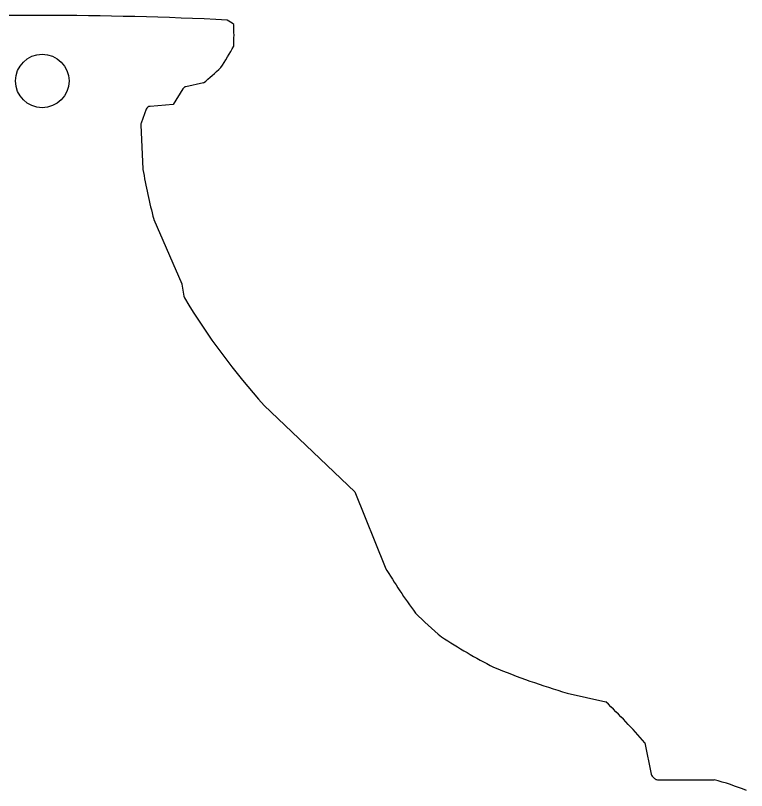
# Model space of a CAD drawing. Header units: millimetres. Extents: x -45 to 45, y -45 to 73.
# Drawn here: x -0.9 to 23.69, y 47.02 to 73.08 of the extents above; entities that cross this region are included whole.
import ezdxf

# ---------------------------------------------------------------- set-up
doc = ezdxf.new("R2010")
doc.units = ezdxf.units.MM
doc.layers.add('CUT_INNER', color=6, linetype='Continuous')
doc.layers.add('CUT_OUTER', color=1, linetype='Continuous')

msp = doc.modelspace()

# ---------------------------------------------------------------- linework, layer by layer
at = {"layer": 'CUT_INNER'}
msp.add_circle((0, 70.8802), 0.9, dxfattribs=at)
at = {"layer": 'CUT_OUTER'}
for points in [[(5.4233, 70.8194), (5.4197, 70.8184), (4.8296, 70.6875)], [(4.7349, 70.6205), (4.4062, 70.0948), (4.404, 70.0917), (4.4003, 70.0912), (3.6253, 70.0265)], [(3.4974, 69.9297), (3.3233, 69.4653)], [(3.3139, 69.4055), (3.3848, 67.9202), (3.3859, 67.9078)], [(3.7501, 66.2339), (3.7552, 66.2203), (4.6935, 64.0545), (4.695, 64.0502), (4.6961, 64.0458), (4.7631, 63.6442)], [(7.4688, 59.9672), (10.5154, 57.0655), (10.5181, 57.0626), (10.5198, 57.059), (11.5318, 54.5297), (11.5383, 54.5156)], [(17.6601, 50.2914), (18.958, 50.003), (18.9616, 50.002)], [(20.2715, 48.6193), (20.2723, 48.6159), (20.4814, 47.572)], [(20.5223, 47.4956), (20.5917, 47.4259)], [(20.6979, 47.3819), (22.5968, 47.3819), (22.6008, 47.3816)]]:
    msp.add_lwpolyline(points, dxfattribs=at)
for centre, radius, start, end in [((0.0007, -53.7301), 126.8128, 87.187133, 92.812867), ((4.87, 70.6672), 2.6369, 53.40476, 59.10695), ((-0.9305, 72.4202), 7.3815, 357.1774, 2.82672), ((-1.8163, 76.5135), 9.3842, 326.46139, 331.64584), ((0.8441, 76.6411), 7.4069, 308.18743, 314.17421), ((4.8621, 70.541), 0.15, 102.50797, 147.98666), ((3.6378, 69.8771), 0.15, 94.77097, 159.45366), ((3.4638, 69.4126), 0.15, 159.45366, 182.73032), ((23.4645, 71.4001), 20.3801, 189.86697, 194.68428), ((4.911, 63.6689), 0.15, 189.47189, 213.02698), ((24.4567, 75.3655), 22.9281, 210.91117, 222.18991), ((26.6134, 63.4623), 17.5301, 210.68798, 216.69426), ((19.548, 59.7354), 9.7164, 223.98747, 230.97715), ((23.775, 67.9066), 18.8182, 236.65255, 242.81296), ((25.6079, 76.777), 27.6524, 247.83859, 253.29647), ((5.6806, 36.1092), 19.2196, 40.60963, 46.29005), ((20.6285, 47.6015), 0.15, 191.3281, 224.91144), ((20.6979, 47.5319), 0.15, 224.91144, 270), ((19.7721, 37.0699), 10.6927, 68.49176, 74.66004)]:
    msp.add_arc(centre, radius, start, end, dxfattribs=at)

doc.saveas('drawing.dxf')
